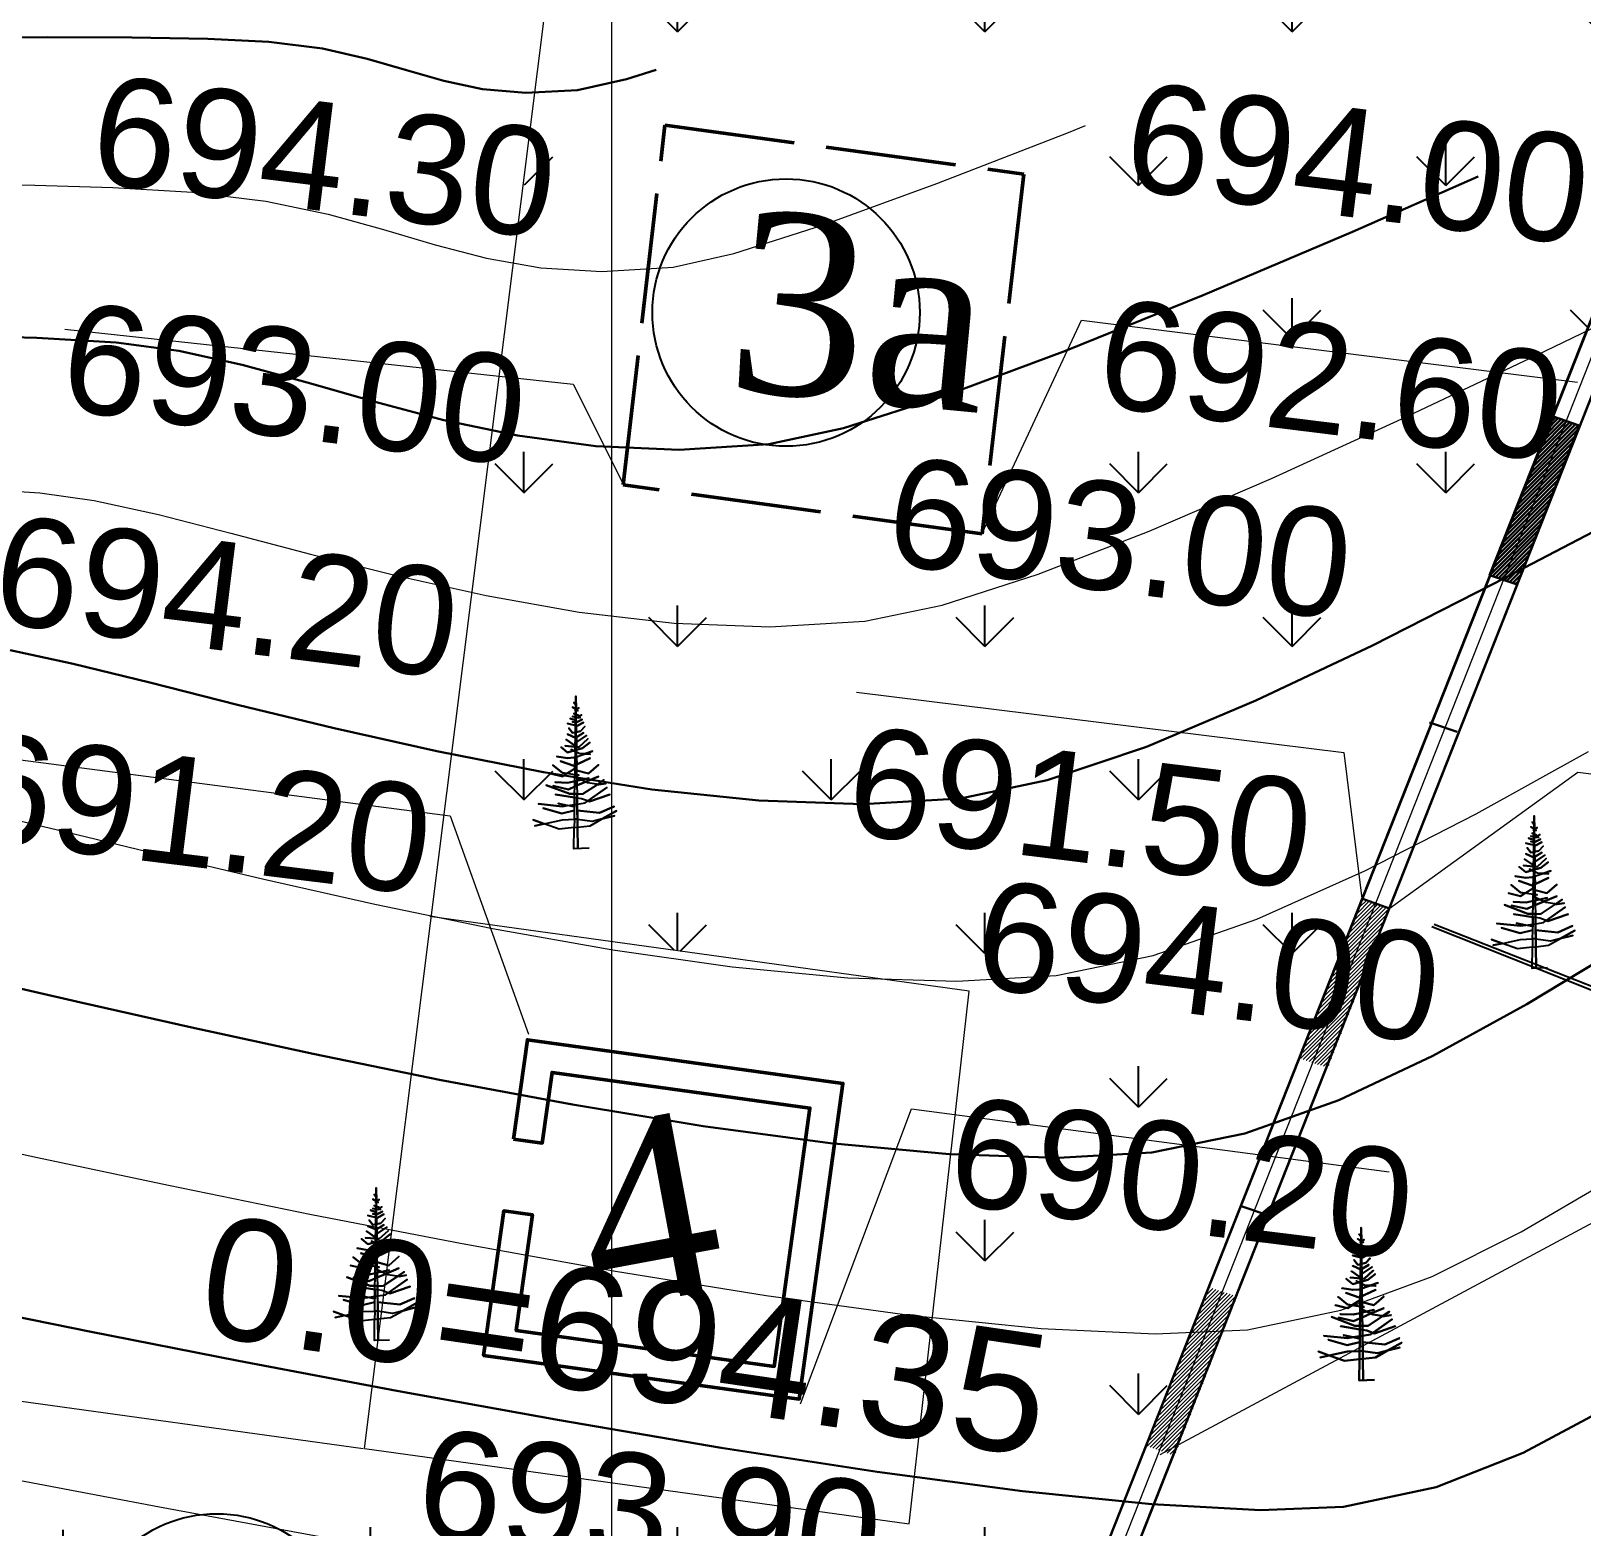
# Model space of a CAD drawing. Header units: feet. Extents: x 3381 to 1374491, y 675186 to 8751562.
# Drawn here: x 686573.64 to 686595.06, y 4375670.51 to 4375691.16 of the extents above; entities that cross this region are included whole.
import ezdxf

# ---------------------------------------------------------------- set-up
doc = ezdxf.new("R2010")
doc.units = ezdxf.units.FT
doc.header["$MEASUREMENT"] = 0
doc.header["$PDMODE"] = 34
doc.header["$PDSIZE"] = 0.01
doc.linetypes.add('ACAD_ISO02W100', pattern=[15, 12, -3])
doc.linetypes.add('DUZ', pattern=[0])
doc.layers.get('0').update_dxf_attribs({"linetype": 'CONTINUOUS'})
doc.layers.get('Defpoints').update_dxf_attribs({"linetype": 'CONTINUOUS'})
for name, color, linetype, lineweight in [('ANA HORIZONTAL', 24, 'CONTINUOUS', 30), ('HORIZANTAL', 24, 'CONTINUOUS', 13), ('km setka', 170, 'CONTINUOUS', 15)]:
    doc.layers.add(name, color=color, linetype=linetype, lineweight=lineweight)
doc.layers.add('Aqaclar', color=3, linetype='CONTINUOUS')
doc.layers.add('Layer8', color=7, linetype='CONTINUOUS')
doc.styles.get("Standard").update_dxf_attribs({"font": 'arial.ttf', "height": 2.5})
doc.styles.add('style5', font='ariall.ttf', dxfattribs={"height": 400})
doc.dimstyles.new('ISO-25', dxfattribs={"dimtxt": 2.5, "dimasz": 2.5, "dimexe": 1.25, "dimexo": 0.625, "dimtad": 1, "dimtxsty": 'Standard', "dimblk": 'OBLIQUE', "dimcen": 2.5, "dimadec": 0, "dimazin": 0, "dimtfac": 1, "dimtmove": 0, "dimatfit": 3, "dimldrblk": 'OBLIQUE', "dimfxl": 1, "dimarcsym": 0})

# ---------------------------------------------------------------- blocks, each defined once
blk = doc.blocks.new('_Oblique')
at = {"color": 0, "linetype": 'ByBlock', "lineweight": -2}
blk.add_line((-0.5, -0.5), (0.5, 0.5), dxfattribs=at)
blk = doc.blocks.new('*D94')
at = {"color": 0, "lineweight": -2, "transparency": 16777216}
for p, q in [((686605.029, 4375709.428), (686616.985, 4375704.712)), ((686615.822, 4375705.171), (686592.684, 4375646.508)), ((686581.891, 4375650.765), (686593.847, 4375646.049))]:
    blk.add_line(p, q, dxfattribs=at)
at = {"layer": 'Defpoints', "color": 0, "lineweight": 18, "transparency": 16777216}
for p in [(686604.447, 4375709.658), (686581.309, 4375650.994), (686592.684, 4375646.508)]:
    blk.add_point(p, dxfattribs=at)
at = {"color": 0, "lineweight": -2, "transparency": 16777216, "xscale": 2.5, "yscale": 2.5, "zscale": 2.5}
for p, rotation in [((686615.822, 4375705.171), 68.47466088882773), ((686592.684, 4375646.508), 248.4746608888277)]:
    blk.add_blockref('_Oblique', p, dxfattribs=dict(at, rotation=rotation))
at = {"color": 0, "lineweight": 18, "transparency": 16777216, "insert": (686602.483, 4375676.537), "char_height": 2.5, "width": 9.62577, "attachment_point": 5, "rotation": 68.4747}
blk.add_mtext('{\\fArial|b0|i0|c238|p34;63.0}', dxfattribs=at)
blk = doc.blocks.new('*D109')
at = {"color": 0, "lineweight": -2, "transparency": 16777216}
for p, q in [((686593.021, 4375678.831), (686611.404, 4375671.597)), ((686610.24, 4375672.055), (686604.637, 4375657.817)), ((686587.418, 4375664.593), (686605.8, 4375657.359))]:
    blk.add_line(p, q, dxfattribs=at)
at = {"layer": 'Defpoints', "color": 0, "lineweight": 13, "transparency": 16777216}
for p in [(686592.44, 4375679.06), (686586.836, 4375664.822), (686604.637, 4375657.817)]:
    blk.add_point(p, dxfattribs=at)
at = {"color": 0, "lineweight": -2, "transparency": 16777216, "xscale": 2.5, "yscale": 2.5, "zscale": 2.5}
for p, rotation in [((686610.24, 4375672.055), 68.51816272199878), ((686604.637, 4375657.817), 248.5181627219987)]:
    blk.add_blockref('_Oblique', p, dxfattribs=dict(at, rotation=rotation))
at = {"color": 0, "lineweight": 13, "transparency": 16777216, "insert": (686605.669, 4375665.632), "char_height": 2.5, "attachment_point": 5, "rotation": 68.5182}
blk.add_mtext('{\\fArial|b0|i0|c238|p34;15.0}', dxfattribs=at)
blk = doc.blocks.new('*D110')
at = {"color": 0, "lineweight": -2, "transparency": 16777216}
for p, q in [((686597.694, 4375690.662), (686616.057, 4375683.375)), ((686610.187, 4375671.972), (686614.895, 4375683.836)), ((686592.986, 4375678.797), (686611.349, 4375671.511))]:
    blk.add_line(p, q, dxfattribs=at)
at = {"layer": 'Defpoints', "color": 0, "lineweight": 13, "transparency": 16777216}
for p in [(686597.113, 4375690.892), (686614.895, 4375683.836), (686592.405, 4375679.028)]:
    blk.add_point(p, dxfattribs=at)
at = {"color": 0, "lineweight": -2, "transparency": 16777216, "xscale": 2.5, "yscale": 2.5, "zscale": 2.5}
for p, rotation in [((686614.895, 4375683.836), 68.35683997486306), ((686610.187, 4375671.972), 248.3568399748631)]:
    blk.add_blockref('_Oblique', p, dxfattribs=dict(at, rotation=rotation))
at = {"color": 0, "lineweight": 13, "transparency": 16777216, "insert": (686610.773, 4375678.606), "char_height": 2.5, "width": 11.27116, "attachment_point": 5, "rotation": 68.3568}
blk.add_mtext('{\\fArial|b0|i0|c238|p34;13.0}', dxfattribs=at)

msp = doc.modelspace()

# ---------------------------------------------------------------- hatches: boundary and pattern name
at = {"lineweight": 25}
h = msp.add_hatch(dxfattribs=at)
h.set_pattern_fill('GRASS', color=3, scale=3)
h.set_pattern_definition([(90, (1404.5853, -372.1015), (-2.121320343, 2.121320343), [0.5625, -3.680140689]), (45, (1404.5853, -372.1015), (-2.1213203436, 2.1213203436), [0.5625, -2.4375]), (135, (1404.5853, -372.1015), (-2.1213203436, -2.1213203436), [0.5625, -2.4375])])
edge = h.paths.add_edge_path()
edge.add_line((686518.245, 4375729.835), (686514.499, 4375702.72))
edge.add_line((686514.499, 4375702.72), (686506.378, 4375703.873))
edge.add_line((686506.378, 4375703.873), (686505.563, 4375698.232))
edge.add_line((686505.563, 4375698.232), (686510.215, 4375697.56))
edge.add_line((686510.215, 4375697.56), (686509.488, 4375692.177))
edge.add_line((686509.488, 4375692.177), (686501.116, 4375693.308))
edge.add_line((686501.116, 4375693.308), (686498.975, 4375677.452))
edge.add_line((686498.975, 4375677.452), (686506.301, 4375676.462))
edge.add_line((686506.301, 4375676.462), (686506.079, 4375674.808))
edge.add_line((686506.079, 4375674.808), (686505.914, 4375673.573))
edge.add_line((686505.914, 4375673.573), (686504.666, 4375664.257))
edge.add_line((686504.666, 4375664.257), (686515.386, 4375662.713))
edge.add_line((686515.386, 4375662.713), (686542.016, 4375659.12))
edge.add_line((686542.016, 4375659.12), (686542.429, 4375662.23))
edge.add_line((686542.429, 4375662.23), (686556.28, 4375660.392))
edge.add_line((686556.28, 4375660.392), (686556, 4375658.284))
edge.add_line((686556, 4375658.284), (686561.356, 4375657.574))
edge.add_line((686561.356, 4375657.574), (686561.65, 4375659.75))
edge.add_line((686561.65, 4375659.75), (686561.244, 4375659.733))
edge.add_line((686561.244, 4375659.733), (686561.593, 4375662.369))
edge.add_arc((686571.855, 4375662.191), 10.263, 114.2395, 179.0096, ccw=False)
edge.add_line((686567.641, 4375671.55), (686568.436, 4375671.243))
edge.add_line((686568.436, 4375671.243), (686568.083, 4375668.146))
edge.add_line((686568.083, 4375668.146), (686571.407, 4375667.706))
edge.add_line((686571.407, 4375667.706), (686571.812, 4375670.768))
edge.add_line((686571.812, 4375670.768), (686574.343, 4375670.433))
edge.add_line((686574.343, 4375670.433), (686573.95, 4375667.359))
edge.add_line((686573.95, 4375667.359), (686577.261, 4375666.833))
edge.add_line((686577.261, 4375666.833), (686577.887, 4375670.327))
edge.add_line((686577.887, 4375670.327), (686568.138, 4375671.754))
edge.add_arc((686571.686, 4375662.404), 10, 87.4993, 110.7786, ccw=False)
edge.add_line((686572.122, 4375672.395), (686585.768, 4375670.551))
edge.add_line((686585.768, 4375670.551), (686586.42, 4375677.931))
edge.add_line((686586.42, 4375677.931), (686579.15, 4375678.937))
edge.add_line((686579.15, 4375678.937), (686581.562, 4375697.557))
edge.add_line((686581.562, 4375697.557), (686583.143, 4375697.766))
edge.add_line((686583.143, 4375697.766), (686582.548, 4375692.678))
edge.add_line((686582.548, 4375692.678), (686587.727, 4375691.968))
edge.add_line((686587.727, 4375691.968), (686587.376, 4375689.406))
edge.add_line((686587.376, 4375689.406), (686582.274, 4375690.105))
edge.add_line((686582.274, 4375690.105), (686581.662, 4375684.737))
edge.add_line((686581.662, 4375684.737), (686586.751, 4375684.02))
edge.add_line((686586.751, 4375684.02), (686586.971, 4375684.02))
edge.add_line((686586.971, 4375684.02), (686588.22, 4375692.464))
edge.add_line((686588.22, 4375692.464), (686588.921, 4375697.203))
edge.add_line((686588.921, 4375697.203), (686583.329, 4375698.182))
edge.add_line((686583.329, 4375698.182), (686581.662, 4375697.789))
edge.add_line((686581.662, 4375697.789), (686581.662, 4375698.744))
edge.add_arc((686584.744, 4375698.066), 3.155, 95.4615, 167.5925, ccw=False)
edge.add_line((686584.443, 4375701.207), (686597.772, 4375699.4))
edge.add_line((686597.772, 4375699.4), (686598.514, 4375704.648))
edge.add_line((686598.514, 4375704.648), (686585.15, 4375706.444))
edge.add_arc((686592.824, 4375704.765), 7.856, 132.7188, 167.6546, ccw=False)
edge.add_line((686587.494, 4375710.537), (686595.119, 4375707.603))
edge.add_line((686595.119, 4375707.603), (686596.873, 4375712.187))
edge.add_line((686596.873, 4375712.187), (686603.983, 4375709.466))
edge.add_line((686603.983, 4375709.466), (686581.055, 4375651.428))
edge.add_line((686581.055, 4375651.428), (686572.125, 4375628.825))
edge.add_line((686572.125, 4375628.825), (686480.53, 4375656.702))
edge.add_line((686480.53, 4375656.702), (686505.765, 4375705.997))
edge.add_line((686505.765, 4375705.997), (686518.068, 4375730.031))
edge.add_line((686518.068, 4375730.031), (686518.338, 4375730.524))
edge.add_line((686518.338, 4375730.524), (686518.245, 4375729.835))
at = {"lineweight": 30}
h = msp.add_hatch(dxfattribs=at)
h.set_pattern_fill('ANSI31', color=256, scale=0.3)
h.set_pattern_definition([(45, (1414.5967, -346.759792), (-0.0265165042945, 0.0265165042945), [])])
h.paths.add_polyline_path([(686593.786, 4375683.65), (686594.165, 4375683.522), (686595.023, 4375685.717), (686594.652, 4375685.843)])
at = {"lineweight": 18}
h = msp.add_hatch(dxfattribs=at)
h.set_pattern_fill('ANSI31', color=256, scale=0.3)
h.set_pattern_definition([(45, (1411.98173, -353.43426), (-0.0265165042945, 0.0265165042945), [])])
h.paths.add_polyline_path([(686591.171, 4375676.976), (686591.55, 4375676.847), (686592.408, 4375679.043), (686592.037, 4375679.169)])
h = msp.add_hatch(dxfattribs=at)
h.set_pattern_fill('ANSI31', color=256, scale=0.3)
h.set_pattern_definition([(45, (1409.86641, -358.78866), (-0.0265165042945, 0.0265165042945), [])])
h.paths.add_polyline_path([(686589.055, 4375671.621), (686589.435, 4375671.493), (686590.293, 4375673.688), (686589.922, 4375673.814)])

# ---------------------------------------------------------------- linework, layer by layer
at = {"color": 7, "lineweight": 25}
for points in [[(686592.129, 4375714.427), (686604.503, 4375709.691), (686572.361, 4375628.331), (686479.956, 4375656.455), (686523.147, 4375740.827), (686582.987, 4375717.928)], [(686591.986, 4375714.053), (686603.983, 4375709.462), (686581.059, 4375651.435)]]:
    msp.add_lwpolyline(points, dxfattribs=at)
at = {"color": 1, "lineweight": 0}
msp.add_lwpolyline([(686480.243, 4375656.58), (686523.243, 4375740.58), (686604.243, 4375709.58), (686572.243, 4375628.58)], close=True, dxfattribs=at)
at = {"color": 7, "lineweight": 18}
for points in [[(686578.25, 4375671.591), (686581.662, 4375698.744, -0.312203), (686584.213, 4375701.152), (686584.443, 4375701.207)], [(686542.409, 4375662.23), (686561.224, 4375659.733), (686561.753, 4375663.72, -0.415845), (686573.037, 4375672.31), (686578.23, 4375671.591)]]:
    msp.add_lwpolyline(points, format="xyb", dxfattribs=at)
at = {"color": 7, "lineweight": 30}
for points in [[(686581.059, 4375651.435), (686596.722, 4375691.046)], [(686597.068, 4375690.871), (686581.31, 4375650.983)], [(686593.786, 4375683.65), (686594.165, 4375683.522), (686595.023, 4375685.717), (686594.652, 4375685.843), (686593.786, 4375683.65)], [(686592.957, 4375681.614), (686593.338, 4375681.484)], [(686592.021, 4375679.184), (686592.402, 4375679.045)], [(686590.342, 4375674.939), (686590.723, 4375674.81)]]:
    msp.add_lwpolyline(points, dxfattribs=at)
at = {"color": 7, "linetype": 'ACAD_ISO02W100', "lineweight": 50, "ltscale": 0.15, "elevation": 243.171}
msp.add_lwpolyline([(686581.821, 4375684.896), (686582.397, 4375689.864), (686587.352, 4375689.187), (686586.776, 4375684.219), (686581.821, 4375684.896)], dxfattribs=at)
at = {"color": 7, "lineweight": 18}
for points in [[(686586.777, 4375684.231), (686588.15, 4375687.173), (686595, 4375686.314)], [(686574.11, 4375687.046), (686581.131, 4375686.287), (686581.82, 4375684.909)], [(686589.238, 4375671.505), (686615.222, 4375685.438), (686636.255, 4375683.939)], [(686585.045, 4375682.033), (686591.771, 4375681.202), (686592.021, 4375679.184)], [(686572.397, 4375681.241), (686579.43, 4375680.324), (686580.513, 4375677.312)], [(686592.394, 4375679.041), (686595.003, 4375680.929), (686601.582, 4375680.095)], [(686584.271, 4375672.206), (686585.804, 4375676.278), (686592.397, 4375675.409)]]:
    msp.add_lwpolyline(points, dxfattribs=at)
at = {"color": 7, "lineweight": 18, "elevation": 243.171}
msp.add_lwpolyline([(686578.25, 4375671.591), (686585.768, 4375670.551), (686586.598, 4375677.906), (686579.15, 4375678.937)], dxfattribs=at)
at = {"color": 7, "lineweight": 50, "elevation": 243.171, "flags": 128}
msp.add_lwpolyline([(686580.308, 4375675.862), (686580.704, 4375675.807), (686580.839, 4375676.783), (686584.4, 4375676.29), (686583.907, 4375672.724), (686580.345, 4375673.217), (686580.568, 4375674.817), (686580.171, 4375674.871), (686579.894, 4375672.876), (686584.253, 4375672.273), (686584.856, 4375676.631), (686580.498, 4375677.234), (686580.308, 4375675.862)], dxfattribs=at)
at = {"color": 7, "linetype": 'DUZ', "lineweight": 25}
for centre in [(686584.07, 4375687.276, -1131.832), (686576.208, 4375668.843, 1662.3)]:
    msp.add_circle(centre, 1.846, dxfattribs=at)
at = {"linetype": 'Continuous'}
msp.add_open_spline([(686532.216, 4375862.55), (686534.037, 4375859.08), (686540.343, 4375847.062), (686550.24, 4375829.08), (686564.234, 4375809.816), (686575.006, 4375789.618), (686585.969, 4375771.733), (686595.096, 4375754.329), (686608.511, 4375735.808), (686625.111, 4375721.519), (686636.646, 4375706.682), (686644.576, 4375696.2), (686655.894, 4375684.281), (686664.143, 4375673.589), (686668.587, 4375667.829)], degree=3, knots=[0, 0, 0, 0, 11.75951, 40.72321, 61.46233, 83.054979, 109.290717, 124.392744, 141.962718, 177.533008, 189.558821, 198.276488, 216.955448, 238.768866, 238.768866, 238.768866, 238.768866], dxfattribs=at)
at = {"layer": 'ANA HORIZONTAL', "color": 32, "lineweight": 30}
for points, elevation in [([(686572.686, 4375691.067), (686573.872, 4375691.077), (686575.035, 4375691.075), (686576.085, 4375691.055), (686576.93, 4375691.013), (686577.669, 4375690.92), (686578.287, 4375690.781), (686578.829, 4375690.623), (686579.344, 4375690.475), (686579.878, 4375690.362), (686580.478, 4375690.311), (686581.19, 4375690.349), (686581.865, 4375690.499), (686582.275, 4375690.629)], 694), ([(686572.684, 4375686.956), (686573.726, 4375686.926), (686574.82, 4375686.862), (686575.687, 4375686.747), (686576.562, 4375686.553), (686577.456, 4375686.31), (686578.38, 4375686.046), (686579.345, 4375685.792), (686580.362, 4375685.577), (686581.442, 4375685.43), (686582.596, 4375685.38), (686583.834, 4375685.458), (686584.862, 4375685.679), (686586.249, 4375686.121), (686587.928, 4375686.746), (686589.831, 4375687.516), (686591.89, 4375688.391), (686593.626, 4375689.153)], 693), ([(686573.357, 4375682.616), (686574.227, 4375682.426), (686575.285, 4375682.166), (686576.497, 4375681.861), (686577.83, 4375681.536), (686579.25, 4375681.217), (686580.723, 4375680.927), (686582.217, 4375680.692), (686583.696, 4375680.537), (686585.128, 4375680.487), (686586.478, 4375680.566), (686587.676, 4375680.817), (686589.048, 4375681.281), (686590.557, 4375681.917), (686592.167, 4375682.68), (686593.841, 4375683.528), (686595.543, 4375684.419)], 692), ([(686572.99, 4375678.057), (686574.332, 4375677.749), (686575.865, 4375677.402), (686577.54, 4375677.039), (686579.308, 4375676.678), (686581.12, 4375676.339), (686582.926, 4375676.042), (686584.679, 4375675.807), (686586.328, 4375675.655), (686587.826, 4375675.604), (686589.122, 4375675.675), (686590.407, 4375675.939), (686591.702, 4375676.399), (686593.001, 4375677.01), (686594.299, 4375677.726), (686595.59, 4375678.502)], 691), ([(686572.59, 4375673.581), (686574.452, 4375673.205), (686576.51, 4375672.801), (686578.696, 4375672.386), (686580.94, 4375671.979), (686583.174, 4375671.6), (686585.328, 4375671.268), (686587.333, 4375671.001), (686589.121, 4375670.819), (686590.621, 4375670.74), (686591.766, 4375670.783), (686593.046, 4375671.057), (686594.25, 4375671.53), (686595.393, 4375672.14)], 690)]:
    msp.add_lwpolyline(points, dxfattribs=dict(at, elevation=elevation))
at = {"layer": 'Aqaclar', "color": 3}
for points in [[(686581.353, 4375679.878), (686581.141, 4375679.871), (686581.145, 4375680.165), (686580.937, 4375680.142), (686580.728, 4375680.217), (686580.577, 4375680.271), (686580.728, 4375680.217), (686580.602, 4375680.19), (686580.728, 4375680.217), (686580.981, 4375680.271), (686581.147, 4375680.278), (686581.145, 4375680.165), (686581.19, 4375680.17), (686581.194, 4375679.873), (686581.19, 4375680.17), (686581.367, 4375680.19), (686581.533, 4375680.284), (686581.702, 4375680.328), (686581.533, 4375680.284), (686581.727, 4375680.393), (686581.533, 4375680.284), (686581.392, 4375680.247), (686581.189, 4375680.277), (686581.19, 4375680.17), (686581.189, 4375680.277), (686581.171, 4375680.279), (686581.147, 4375680.278), (686581.148, 4375680.401), (686581.146, 4375680.401), (686580.975, 4375680.36), (686580.716, 4375680.433), (686580.975, 4375680.36), (686581.146, 4375680.401), (686581.148, 4375680.401), (686581.149, 4375680.447), (686581.139, 4375680.449), (686580.925, 4375680.498), (686581.054, 4375680.469), (686580.981, 4375680.457), (686580.653, 4375680.49), (686580.981, 4375680.457), (686581.054, 4375680.469), (686581.149, 4375680.483), (686581.149, 4375680.447), (686581.149, 4375680.483), (686581.186, 4375680.489), (686581.189, 4375680.277), (686581.188, 4375680.401), (686581.19, 4375680.401), (686581.493, 4375680.368), (686581.695, 4375680.457), (686581.493, 4375680.368), (686581.188, 4375680.401), (686581.186, 4375680.489), (686581.297, 4375680.506), (686581.594, 4375680.717), (686581.332, 4375680.531), (686581.354, 4375680.522), (686581.638, 4375680.619), (686581.354, 4375680.522), (686581.247, 4375680.563), (686581.185, 4375680.572), (686581.186, 4375680.489), (686581.185, 4375680.572), (686581.15, 4375680.578), (686581.149, 4375680.483), (686581.15, 4375680.578), (686580.887, 4375680.619), (686581.15, 4375680.578), (686581.151, 4375680.628), (686581.083, 4375680.628), (686580.76, 4375680.749), (686581.083, 4375680.628), (686581.151, 4375680.628), (686581.152, 4375680.73), (686581.064, 4375680.692), (686580.855, 4375680.741), (686581.064, 4375680.692), (686581.183, 4375680.743), (686581.185, 4375680.628), (686581.151, 4375680.628), (686581.185, 4375680.628), (686581.185, 4375680.572), (686581.185, 4375680.628), (686581.266, 4375680.628), (686581.465, 4375680.761), (686581.556, 4375680.822), (686581.465, 4375680.761), (686581.487, 4375680.757), (686581.582, 4375680.773), (686581.487, 4375680.757), (686581.329, 4375680.781), (686581.302, 4375680.794), (686581.183, 4375680.743), (686581.302, 4375680.794), (686581.48, 4375680.87), (686581.302, 4375680.794), (686581.24, 4375680.822), (686581.348, 4375680.846), (686581.24, 4375680.822), (686581.171, 4375680.854), (686581.182, 4375680.849), (686581.182, 4375680.809), (686581.24, 4375680.822), (686581.182, 4375680.809), (686581.183, 4375680.743), (686581.182, 4375680.809), (686581.153, 4375680.803), (686581.152, 4375680.73), (686581.153, 4375680.803), (686581.057, 4375680.781), (686580.88, 4375680.79), (686581.057, 4375680.781), (686581.153, 4375680.803), (686581.154, 4375680.894), (686581.209, 4375680.887), (686581.182, 4375680.891), (686581.182, 4375680.849), (686581.182, 4375680.891), (686581.154, 4375680.894), (686580.981, 4375680.919), (686580.849, 4375681.024), (686580.981, 4375680.919), (686581.045, 4375680.91), (686580.981, 4375680.87), (686580.811, 4375680.911), (686580.981, 4375680.87), (686581.045, 4375680.91), (686581.155, 4375680.978), (686581.154, 4375680.894), (686581.181, 4375680.891), (686581.181, 4375680.954), (686581.342, 4375680.911), (686581.48, 4375681.032), (686581.342, 4375680.911), (686581.181, 4375680.954), (686581.18, 4375681.035), (686581.367, 4375681.122), (686581.139, 4375681.016), (686580.956, 4375681.081), (686581.139, 4375681.016), (686581.156, 4375681.024), (686581.155, 4375680.978), (686581.157, 4375681.136), (686581.139, 4375681.13), (686581.051, 4375681.122), (686580.906, 4375681.146), (686581.051, 4375681.122), (686581.139, 4375681.13), (686581.157, 4375681.136), (686581.178, 4375681.143), (686581.18, 4375681.035), (686581.178, 4375681.143), (686581.398, 4375681.219), (686581.292, 4375681.182), (686581.367, 4375681.178), (686581.215, 4375681.186), (686581.101, 4375681.243), (686581.158, 4375681.215), (686581.157, 4375681.136), (686581.178, 4375681.143), (686581.177, 4375681.237), (686581.051, 4375681.203), (686580.963, 4375681.275), (686581.051, 4375681.203), (686581.158, 4375681.232), (686581.158, 4375681.215), (686581.158, 4375681.232), (686581.259, 4375681.259), (686581.36, 4375681.34), (686581.259, 4375681.259), (686581.177, 4375681.237), (686581.177, 4375681.278), (686581.209, 4375681.275), (686581.335, 4375681.389), (686581.209, 4375681.275), (686581.177, 4375681.278), (686581.159, 4375681.28), (686581.158, 4375681.232), (686581.159, 4375681.28), (686581.019, 4375681.292), (686581.159, 4375681.28), (686581.159, 4375681.295), (686581.032, 4375681.381), (686581.159, 4375681.295), (686581.161, 4375681.407), (686581.165, 4375681.405), (686581.051, 4375681.454), (686581.165, 4375681.405), (686581.272, 4375681.47), (686581.175, 4375681.411), (686581.177, 4375681.278), (686581.176, 4375681.345), (686581.316, 4375681.437), (686581.176, 4375681.345), (686581.174, 4375681.481), (686581.234, 4375681.494), (686581.291, 4375681.559), (686581.234, 4375681.494), (686581.174, 4375681.481), (686581.162, 4375681.479), (686581.161, 4375681.407), (686581.162, 4375681.479), (686581.12, 4375681.47), (686581.07, 4375681.535), (686581.12, 4375681.47), (686581.162, 4375681.479), (686581.163, 4375681.572), (686581.051, 4375681.599), (686581.184, 4375681.567), (686581.272, 4375681.616), (686581.184, 4375681.567), (686581.173, 4375681.57), (686581.174, 4375681.481), (686581.173, 4375681.57), (686581.172, 4375681.614), (686581.253, 4375681.656), (686581.172, 4375681.614), (686581.171, 4375681.686), (686581.203, 4375681.68), (686581.171, 4375681.686), (686581.12, 4375681.696), (686581.164, 4375681.688), (686581.163, 4375681.572), (686581.163, 4375681.616), (686581.12, 4375681.624), (686581.163, 4375681.616), (686581.164, 4375681.646), (686581.089, 4375681.672), (686581.164, 4375681.646), (686581.164, 4375681.688), (686581.165, 4375681.727), (686581.139, 4375681.737), (686581.171, 4375681.725), (686581.203, 4375681.713), (686581.228, 4375681.68), (686581.215, 4375681.697), (686581.247, 4375681.721), (686581.203, 4375681.688), (686581.215, 4375681.697), (686581.203, 4375681.713), (686581.171, 4375681.725), (686581.171, 4375681.686), (686581.171, 4375681.725), (686581.17, 4375681.787), (686581.209, 4375681.818), (686581.175, 4375681.791), (686581.196, 4375681.777), (686581.175, 4375681.791), (686581.166, 4375681.797), (686581.12, 4375681.826), (686581.166, 4375681.797), (686581.166, 4375681.857), (686581.139, 4375681.891), (686581.166, 4375681.857), (686581.168, 4375681.98), (686581.17, 4375681.794), (686581.17, 4375681.787), (686581.17, 4375681.794), (686581.166, 4375681.797), (686581.165, 4375681.783), (686581.17, 4375681.787), (686581.158, 4375681.777), (686581.165, 4375681.783), (686581.165, 4375681.727)], [(686594.586, 4375678.226), (686594.374, 4375678.219), (686594.378, 4375678.513), (686594.17, 4375678.49), (686593.961, 4375678.565), (686593.81, 4375678.619), (686593.961, 4375678.565), (686593.835, 4375678.538), (686593.961, 4375678.565), (686594.214, 4375678.619), (686594.379, 4375678.626), (686594.378, 4375678.513), (686594.423, 4375678.518), (686594.427, 4375678.221), (686594.423, 4375678.518), (686594.6, 4375678.538), (686594.766, 4375678.632), (686594.935, 4375678.676), (686594.766, 4375678.632), (686594.96, 4375678.741), (686594.766, 4375678.632), (686594.625, 4375678.595), (686594.422, 4375678.625), (686594.423, 4375678.518), (686594.422, 4375678.625), (686594.404, 4375678.627), (686594.379, 4375678.626), (686594.381, 4375678.749), (686594.379, 4375678.749), (686594.208, 4375678.708), (686593.949, 4375678.781), (686594.208, 4375678.708), (686594.379, 4375678.749), (686594.381, 4375678.749), (686594.382, 4375678.795), (686594.372, 4375678.797), (686594.158, 4375678.846), (686594.287, 4375678.817), (686594.214, 4375678.805), (686593.886, 4375678.838), (686594.214, 4375678.805), (686594.287, 4375678.817), (686594.382, 4375678.831), (686594.382, 4375678.795), (686594.382, 4375678.831), (686594.419, 4375678.837), (686594.422, 4375678.625), (686594.42, 4375678.749), (686594.423, 4375678.749), (686594.726, 4375678.716), (686594.928, 4375678.805), (686594.726, 4375678.716), (686594.42, 4375678.749), (686594.419, 4375678.837), (686594.53, 4375678.854), (686594.827, 4375679.065), (686594.565, 4375678.879), (686594.587, 4375678.87), (686594.871, 4375678.967), (686594.587, 4375678.87), (686594.48, 4375678.911), (686594.418, 4375678.92), (686594.419, 4375678.837), (686594.418, 4375678.92), (686594.383, 4375678.926), (686594.382, 4375678.831), (686594.383, 4375678.926), (686594.12, 4375678.967), (686594.383, 4375678.926), (686594.384, 4375678.975), (686594.315, 4375678.975), (686593.993, 4375679.097), (686594.315, 4375678.975), (686594.384, 4375678.975), (686594.385, 4375679.078), (686594.297, 4375679.04), (686594.088, 4375679.089), (686594.297, 4375679.04), (686594.416, 4375679.091), (686594.418, 4375678.975), (686594.384, 4375678.975), (686594.418, 4375678.975), (686594.418, 4375678.92), (686594.418, 4375678.975), (686594.499, 4375678.975), (686594.697, 4375679.108), (686594.789, 4375679.17), (686594.697, 4375679.108), (686594.72, 4375679.105), (686594.814, 4375679.121), (686594.72, 4375679.105), (686594.562, 4375679.129), (686594.534, 4375679.142), (686594.416, 4375679.091), (686594.534, 4375679.142), (686594.713, 4375679.218), (686594.534, 4375679.142), (686594.473, 4375679.17), (686594.581, 4375679.194), (686594.473, 4375679.17), (686594.404, 4375679.202), (686594.415, 4375679.197), (686594.415, 4375679.157), (686594.473, 4375679.17), (686594.415, 4375679.157), (686594.416, 4375679.091), (686594.415, 4375679.157), (686594.386, 4375679.151), (686594.385, 4375679.078), (686594.386, 4375679.151), (686594.29, 4375679.129), (686594.113, 4375679.137), (686594.29, 4375679.129), (686594.386, 4375679.151), (686594.387, 4375679.242), (686594.442, 4375679.235), (686594.415, 4375679.238), (686594.415, 4375679.197), (686594.415, 4375679.238), (686594.387, 4375679.242), (686594.214, 4375679.267), (686594.082, 4375679.372), (686594.214, 4375679.267), (686594.278, 4375679.258), (686594.214, 4375679.218), (686594.044, 4375679.259), (686594.214, 4375679.218), (686594.278, 4375679.258), (686594.388, 4375679.326), (686594.387, 4375679.242), (686594.414, 4375679.239), (686594.414, 4375679.302), (686594.574, 4375679.259), (686594.713, 4375679.38), (686594.574, 4375679.259), (686594.414, 4375679.302), (686594.413, 4375679.383), (686594.6, 4375679.469), (686594.372, 4375679.364), (686594.189, 4375679.429), (686594.372, 4375679.364), (686594.389, 4375679.372), (686594.388, 4375679.326), (686594.39, 4375679.484), (686594.372, 4375679.478), (686594.284, 4375679.469), (686594.139, 4375679.494), (686594.284, 4375679.469), (686594.372, 4375679.478), (686594.39, 4375679.484), (686594.411, 4375679.491), (686594.413, 4375679.383), (686594.411, 4375679.491), (686594.631, 4375679.567), (686594.525, 4375679.53), (686594.6, 4375679.526), (686594.448, 4375679.534), (686594.334, 4375679.591), (686594.391, 4375679.563), (686594.39, 4375679.484), (686594.411, 4375679.491), (686594.41, 4375679.585), (686594.284, 4375679.55), (686594.195, 4375679.623), (686594.284, 4375679.55), (686594.391, 4375679.58), (686594.391, 4375679.563), (686594.391, 4375679.58), (686594.492, 4375679.607), (686594.593, 4375679.688), (686594.492, 4375679.607), (686594.41, 4375679.585), (686594.41, 4375679.626), (686594.442, 4375679.623), (686594.568, 4375679.737), (686594.442, 4375679.623), (686594.41, 4375679.626), (686594.392, 4375679.628), (686594.391, 4375679.58), (686594.392, 4375679.628), (686594.252, 4375679.64), (686594.392, 4375679.628), (686594.392, 4375679.643), (686594.265, 4375679.729), (686594.392, 4375679.643), (686594.394, 4375679.755), (686594.398, 4375679.753), (686594.284, 4375679.801), (686594.398, 4375679.753), (686594.505, 4375679.818), (686594.408, 4375679.759), (686594.41, 4375679.626), (686594.409, 4375679.693), (686594.549, 4375679.785), (686594.409, 4375679.693), (686594.407, 4375679.829), (686594.467, 4375679.842), (686594.524, 4375679.907), (686594.467, 4375679.842), (686594.407, 4375679.829), (686594.394, 4375679.826), (686594.394, 4375679.755), (686594.394, 4375679.826), (686594.353, 4375679.818), (686594.303, 4375679.882), (686594.353, 4375679.818), (686594.394, 4375679.826), (686594.396, 4375679.92), (686594.284, 4375679.947), (686594.417, 4375679.915), (686594.505, 4375679.963), (686594.417, 4375679.915), (686594.406, 4375679.917), (686594.407, 4375679.829), (686594.406, 4375679.917), (686594.405, 4375679.962), (686594.486, 4375680.004), (686594.405, 4375679.962), (686594.404, 4375680.034), (686594.435, 4375680.028), (686594.404, 4375680.034), (686594.353, 4375680.044), (686594.397, 4375680.036), (686594.396, 4375679.92), (686594.396, 4375679.964), (686594.353, 4375679.972), (686594.396, 4375679.964), (686594.397, 4375679.994), (686594.322, 4375680.02), (686594.397, 4375679.994), (686594.397, 4375680.036), (686594.398, 4375680.075), (686594.372, 4375680.085), (686594.404, 4375680.073), (686594.435, 4375680.061), (686594.461, 4375680.028), (686594.448, 4375680.045), (686594.48, 4375680.069), (686594.435, 4375680.036), (686594.448, 4375680.045), (686594.435, 4375680.061), (686594.404, 4375680.073), (686594.404, 4375680.034), (686594.404, 4375680.073), (686594.403, 4375680.135), (686594.442, 4375680.166), (686594.408, 4375680.139), (686594.429, 4375680.125), (686594.408, 4375680.139), (686594.398, 4375680.145), (686594.353, 4375680.174), (686594.398, 4375680.145), (686594.399, 4375680.205), (686594.372, 4375680.239), (686594.399, 4375680.205), (686594.401, 4375680.327), (686594.403, 4375680.142), (686594.403, 4375680.135), (686594.403, 4375680.142), (686594.398, 4375680.145), (686594.398, 4375680.131), (686594.403, 4375680.135), (686594.391, 4375680.125), (686594.398, 4375680.131), (686594.398, 4375680.075)], [(686578.596, 4375673.087), (686578.385, 4375673.079), (686578.388, 4375673.373), (686578.18, 4375673.35), (686577.971, 4375673.425), (686577.82, 4375673.48), (686577.971, 4375673.425), (686577.846, 4375673.399), (686577.971, 4375673.425), (686578.225, 4375673.48), (686578.39, 4375673.487), (686578.388, 4375673.373), (686578.434, 4375673.379), (686578.437, 4375673.081), (686578.434, 4375673.379), (686578.61, 4375673.399), (686578.777, 4375673.492), (686578.945, 4375673.536), (686578.777, 4375673.492), (686578.97, 4375673.601), (686578.777, 4375673.492), (686578.635, 4375673.455), (686578.432, 4375673.485), (686578.434, 4375673.379), (686578.432, 4375673.485), (686578.414, 4375673.488), (686578.39, 4375673.487), (686578.391, 4375673.609), (686578.389, 4375673.609), (686578.218, 4375673.569), (686577.959, 4375673.641), (686578.218, 4375673.569), (686578.389, 4375673.609), (686578.391, 4375673.609), (686578.392, 4375673.655), (686578.383, 4375673.658), (686578.168, 4375673.706), (686578.297, 4375673.677), (686578.225, 4375673.666), (686577.896, 4375673.698), (686578.225, 4375673.666), (686578.297, 4375673.677), (686578.392, 4375673.692), (686578.392, 4375673.655), (686578.392, 4375673.692), (686578.43, 4375673.697), (686578.432, 4375673.485), (686578.431, 4375673.61), (686578.433, 4375673.609), (686578.736, 4375673.577), (686578.938, 4375673.666), (686578.736, 4375673.577), (686578.431, 4375673.61), (686578.43, 4375673.697), (686578.541, 4375673.714), (686578.837, 4375673.925), (686578.575, 4375673.739), (686578.597, 4375673.731), (686578.882, 4375673.828), (686578.597, 4375673.731), (686578.49, 4375673.771), (686578.429, 4375673.781), (686578.43, 4375673.697), (686578.429, 4375673.781), (686578.393, 4375673.786), (686578.392, 4375673.692), (686578.393, 4375673.786), (686578.13, 4375673.828), (686578.393, 4375673.786), (686578.394, 4375673.836), (686578.326, 4375673.836), (686578.004, 4375673.957), (686578.326, 4375673.836), (686578.394, 4375673.836), (686578.395, 4375673.938), (686578.307, 4375673.901), (686578.098, 4375673.949), (686578.307, 4375673.901), (686578.426, 4375673.952), (686578.428, 4375673.836), (686578.394, 4375673.836), (686578.428, 4375673.836), (686578.429, 4375673.781), (686578.428, 4375673.836), (686578.509, 4375673.836), (686578.708, 4375673.969), (686578.799, 4375674.03), (686578.708, 4375673.969), (686578.73, 4375673.965), (686578.825, 4375673.982), (686578.73, 4375673.965), (686578.572, 4375673.99), (686578.545, 4375674.002), (686578.426, 4375673.952), (686578.545, 4375674.002), (686578.724, 4375674.079), (686578.545, 4375674.002), (686578.484, 4375674.031), (686578.591, 4375674.054), (686578.484, 4375674.031), (686578.414, 4375674.063), (686578.425, 4375674.058), (686578.426, 4375674.018), (686578.484, 4375674.031), (686578.426, 4375674.018), (686578.426, 4375673.952), (686578.426, 4375674.018), (686578.396, 4375674.011), (686578.395, 4375673.938), (686578.396, 4375674.011), (686578.3, 4375673.99), (686578.124, 4375673.998), (686578.3, 4375673.99), (686578.396, 4375674.011), (686578.397, 4375674.103), (686578.452, 4375674.095), (686578.425, 4375674.099), (686578.425, 4375674.058), (686578.425, 4375674.099), (686578.397, 4375674.103), (686578.225, 4375674.127), (686578.092, 4375674.233), (686578.225, 4375674.127), (686578.289, 4375674.118), (686578.225, 4375674.079), (686578.054, 4375674.119), (686578.225, 4375674.079), (686578.289, 4375674.118), (686578.398, 4375674.186), (686578.397, 4375674.103), (686578.425, 4375674.099), (686578.424, 4375674.162), (686578.585, 4375674.119), (686578.724, 4375674.241), (686578.585, 4375674.119), (686578.424, 4375674.162), (686578.423, 4375674.243), (686578.61, 4375674.33), (686578.383, 4375674.225), (686578.199, 4375674.289), (686578.383, 4375674.225), (686578.399, 4375674.232), (686578.398, 4375674.186), (686578.4, 4375674.344), (686578.383, 4375674.338), (686578.294, 4375674.33), (686578.149, 4375674.354), (686578.294, 4375674.33), (686578.383, 4375674.338), (686578.4, 4375674.344), (686578.421, 4375674.351), (686578.423, 4375674.243), (686578.421, 4375674.351), (686578.642, 4375674.427), (686578.535, 4375674.39), (686578.61, 4375674.387), (686578.458, 4375674.395), (686578.345, 4375674.451), (686578.402, 4375674.423), (686578.4, 4375674.344), (686578.421, 4375674.351), (686578.42, 4375674.445), (686578.294, 4375674.411), (686578.206, 4375674.484), (686578.294, 4375674.411), (686578.402, 4375674.44), (686578.402, 4375674.423), (686578.402, 4375674.44), (686578.503, 4375674.467), (686578.604, 4375674.548), (686578.503, 4375674.467), (686578.42, 4375674.445), (686578.42, 4375674.486), (686578.452, 4375674.484), (686578.578, 4375674.597), (686578.452, 4375674.484), (686578.42, 4375674.486), (686578.402, 4375674.488), (686578.402, 4375674.44), (686578.402, 4375674.488), (686578.263, 4375674.5), (686578.402, 4375674.488), (686578.402, 4375674.504), (686578.275, 4375674.589), (686578.402, 4375674.504), (686578.404, 4375674.615), (686578.408, 4375674.613), (686578.294, 4375674.662), (686578.408, 4375674.613), (686578.515, 4375674.678), (686578.418, 4375674.619), (686578.42, 4375674.486), (686578.419, 4375674.553), (686578.559, 4375674.646), (686578.419, 4375674.553), (686578.417, 4375674.689), (686578.477, 4375674.702), (686578.534, 4375674.767), (686578.477, 4375674.702), (686578.417, 4375674.689), (686578.405, 4375674.687), (686578.404, 4375674.615), (686578.405, 4375674.687), (686578.364, 4375674.678), (686578.313, 4375674.743), (686578.364, 4375674.678), (686578.405, 4375674.687), (686578.406, 4375674.78), (686578.294, 4375674.808), (686578.427, 4375674.775), (686578.515, 4375674.824), (686578.427, 4375674.775), (686578.416, 4375674.778), (686578.417, 4375674.689), (686578.416, 4375674.778), (686578.416, 4375674.822), (686578.496, 4375674.864), (686578.416, 4375674.822), (686578.415, 4375674.895), (686578.446, 4375674.889), (686578.415, 4375674.895), (686578.364, 4375674.905), (686578.407, 4375674.896), (686578.406, 4375674.78), (686578.406, 4375674.824), (686578.364, 4375674.832), (686578.406, 4375674.824), (686578.407, 4375674.854), (686578.332, 4375674.88), (686578.407, 4375674.854), (686578.407, 4375674.896), (686578.408, 4375674.936), (686578.383, 4375674.945), (686578.414, 4375674.933), (686578.446, 4375674.921), (686578.471, 4375674.889), (686578.458, 4375674.906), (686578.49, 4375674.929), (686578.446, 4375674.897), (686578.458, 4375674.906), (686578.446, 4375674.921), (686578.414, 4375674.933), (686578.415, 4375674.895), (686578.414, 4375674.933), (686578.413, 4375674.995), (686578.452, 4375675.026), (686578.418, 4375674.999), (686578.439, 4375674.986), (686578.418, 4375674.999), (686578.409, 4375675.005), (686578.364, 4375675.034), (686578.409, 4375675.005), (686578.409, 4375675.065), (686578.383, 4375675.099), (686578.409, 4375675.065), (686578.411, 4375675.188), (686578.413, 4375675.003), (686578.413, 4375674.995), (686578.413, 4375675.003), (686578.409, 4375675.005), (686578.409, 4375674.991), (686578.413, 4375674.995), (686578.402, 4375674.986), (686578.409, 4375674.991), (686578.408, 4375674.936)]]:
    msp.add_lwpolyline(points, dxfattribs=at)
at = {"layer": 'Aqaclar', "color": 3, "lineweight": 30}
msp.add_lwpolyline([(686592.197, 4375672.536), (686591.985, 4375672.528), (686591.989, 4375672.823), (686591.781, 4375672.799), (686591.571, 4375672.875), (686591.421, 4375672.929), (686591.571, 4375672.875), (686591.446, 4375672.848), (686591.571, 4375672.875), (686591.825, 4375672.929), (686591.99, 4375672.936), (686591.989, 4375672.823), (686592.034, 4375672.828), (686592.038, 4375672.53), (686592.034, 4375672.828), (686592.21, 4375672.848), (686592.377, 4375672.941), (686592.545, 4375672.985), (686592.377, 4375672.941), (686592.57, 4375673.05), (686592.377, 4375672.941), (686592.236, 4375672.904), (686592.033, 4375672.934), (686592.034, 4375672.828), (686592.033, 4375672.934), (686592.015, 4375672.937), (686591.99, 4375672.936), (686591.992, 4375673.058), (686591.989, 4375673.058), (686591.819, 4375673.018), (686591.56, 4375673.091), (686591.819, 4375673.018), (686591.989, 4375673.058), (686591.992, 4375673.058), (686591.992, 4375673.105), (686591.983, 4375673.107), (686591.768, 4375673.156), (686591.898, 4375673.126), (686591.825, 4375673.115), (686591.497, 4375673.147), (686591.825, 4375673.115), (686591.898, 4375673.126), (686591.993, 4375673.141), (686591.992, 4375673.105), (686591.993, 4375673.141), (686592.03, 4375673.147), (686592.033, 4375672.934), (686592.031, 4375673.059), (686592.034, 4375673.058), (686592.337, 4375673.026), (686592.539, 4375673.115), (686592.337, 4375673.026), (686592.031, 4375673.059), (686592.03, 4375673.147), (686592.141, 4375673.164), (686592.438, 4375673.374), (686592.176, 4375673.188), (686592.198, 4375673.18), (686592.482, 4375673.277), (686592.198, 4375673.18), (686592.09, 4375673.22), (686592.029, 4375673.23), (686592.03, 4375673.147), (686592.029, 4375673.23), (686591.994, 4375673.235), (686591.993, 4375673.141), (686591.994, 4375673.235), (686591.73, 4375673.277), (686591.994, 4375673.235), (686591.995, 4375673.285), (686591.926, 4375673.285), (686591.604, 4375673.407), (686591.926, 4375673.285), (686591.995, 4375673.285), (686591.996, 4375673.388), (686591.907, 4375673.35), (686591.699, 4375673.398), (686591.907, 4375673.35), (686592.027, 4375673.401), (686592.028, 4375673.285), (686591.995, 4375673.285), (686592.028, 4375673.285), (686592.029, 4375673.23), (686592.028, 4375673.285), (686592.109, 4375673.285), (686592.308, 4375673.418), (686592.4, 4375673.479), (686592.308, 4375673.418), (686592.33, 4375673.415), (686592.425, 4375673.431), (686592.33, 4375673.415), (686592.173, 4375673.439), (686592.145, 4375673.452), (686592.027, 4375673.401), (686592.145, 4375673.452), (686592.324, 4375673.528), (686592.145, 4375673.452), (686592.084, 4375673.48), (686592.191, 4375673.504), (686592.084, 4375673.48), (686592.015, 4375673.512), (686592.026, 4375673.507), (686592.026, 4375673.467), (686592.084, 4375673.48), (686592.026, 4375673.467), (686592.027, 4375673.401), (686592.026, 4375673.467), (686591.997, 4375673.46), (686591.996, 4375673.388), (686591.997, 4375673.46), (686591.901, 4375673.439), (686591.724, 4375673.447), (686591.901, 4375673.439), (686591.997, 4375673.46), (686591.998, 4375673.552), (686592.053, 4375673.544), (686592.025, 4375673.548), (686592.026, 4375673.507), (686592.025, 4375673.548), (686591.998, 4375673.552), (686591.825, 4375673.577), (686591.692, 4375673.682), (686591.825, 4375673.577), (686591.889, 4375673.568), (686591.825, 4375673.528), (686591.655, 4375673.569), (686591.825, 4375673.528), (686591.889, 4375673.568), (686591.999, 4375673.636), (686591.998, 4375673.552), (686592.025, 4375673.548), (686592.024, 4375673.612), (686592.185, 4375673.569), (686592.324, 4375673.69), (686592.185, 4375673.569), (686592.024, 4375673.612), (686592.023, 4375673.692), (686592.21, 4375673.779), (686591.983, 4375673.674), (686591.8, 4375673.739), (686591.983, 4375673.674), (686592, 4375673.681), (686591.999, 4375673.636), (686592.001, 4375673.793), (686591.983, 4375673.787), (686591.895, 4375673.779), (686591.749, 4375673.803), (686591.895, 4375673.779), (686591.983, 4375673.787), (686592.001, 4375673.793), (686592.022, 4375673.801), (686592.023, 4375673.692), (686592.022, 4375673.801), (686592.242, 4375673.876), (686592.136, 4375673.84), (686592.21, 4375673.836), (686592.059, 4375673.844), (686591.945, 4375673.901), (686592.002, 4375673.872), (686592.001, 4375673.793), (686592.022, 4375673.801), (686592.021, 4375673.894), (686591.895, 4375673.86), (686591.806, 4375673.933), (686591.895, 4375673.86), (686592.002, 4375673.889), (686592.002, 4375673.872), (686592.002, 4375673.889), (686592.103, 4375673.917), (686592.204, 4375673.998), (686592.103, 4375673.917), (686592.021, 4375673.894), (686592.02, 4375673.936), (686592.053, 4375673.933), (686592.179, 4375674.046), (686592.053, 4375673.933), (686592.02, 4375673.936), (686592.003, 4375673.937), (686592.002, 4375673.889), (686592.003, 4375673.937), (686591.863, 4375673.949), (686592.003, 4375673.937), (686592.003, 4375673.953), (686591.876, 4375674.038), (686592.003, 4375673.953), (686592.004, 4375674.064), (686592.008, 4375674.063), (686591.895, 4375674.111), (686592.008, 4375674.063), (686592.116, 4375674.127), (686592.019, 4375674.069), (686592.02, 4375673.936), (686592.019, 4375674.002), (686592.16, 4375674.095), (686592.019, 4375674.002), (686592.018, 4375674.139), (686592.078, 4375674.152), (686592.135, 4375674.216), (686592.078, 4375674.152), (686592.018, 4375674.139), (686592.005, 4375674.136), (686592.004, 4375674.064), (686592.005, 4375674.136), (686591.964, 4375674.127), (686591.914, 4375674.192), (686591.964, 4375674.127), (686592.005, 4375674.136), (686592.006, 4375674.23), (686591.895, 4375674.257), (686592.027, 4375674.224), (686592.116, 4375674.273), (686592.027, 4375674.224), (686592.017, 4375674.227), (686592.018, 4375674.139), (686592.017, 4375674.227), (686592.016, 4375674.271), (686592.097, 4375674.314), (686592.016, 4375674.271), (686592.015, 4375674.344), (686592.046, 4375674.338), (686592.015, 4375674.344), (686591.964, 4375674.354), (686592.008, 4375674.345), (686592.006, 4375674.23), (686592.007, 4375674.273), (686591.964, 4375674.281), (686592.007, 4375674.273), (686592.007, 4375674.303), (686591.932, 4375674.33), (686592.007, 4375674.303), (686592.008, 4375674.345), (686592.008, 4375674.385), (686591.983, 4375674.395), (686592.015, 4375674.382), (686592.046, 4375674.37), (686592.071, 4375674.338), (686592.058, 4375674.355), (686592.09, 4375674.378), (686592.046, 4375674.346), (686592.058, 4375674.355), (686592.046, 4375674.37), (686592.015, 4375674.382), (686592.015, 4375674.344), (686592.015, 4375674.382), (686592.014, 4375674.445), (686592.053, 4375674.475), (686592.019, 4375674.449), (686592.04, 4375674.435), (686592.019, 4375674.449), (686592.009, 4375674.455), (686591.964, 4375674.484), (686592.009, 4375674.455), (686592.01, 4375674.514), (686591.983, 4375674.548), (686592.01, 4375674.514), (686592.011, 4375674.637), (686592.014, 4375674.452), (686592.014, 4375674.445), (686592.014, 4375674.452), (686592.009, 4375674.455), (686592.009, 4375674.441), (686592.014, 4375674.445), (686592.002, 4375674.435), (686592.009, 4375674.441), (686592.008, 4375674.385)], dxfattribs=at)
at = {"layer": 'HORIZANTAL', "color": 32, "linetype": 'Continuous', "lineweight": 13}
for points, elevation in [([(686572.67, 4375689.041), (686573.699, 4375689.035), (686574.776, 4375689.003), (686575.875, 4375688.938), (686576.886, 4375688.816), (686577.749, 4375688.635), (686578.512, 4375688.424), (686579.224, 4375688.211), (686579.932, 4375688.025), (686580.684, 4375687.892), (686581.528, 4375687.843), (686582.512, 4375687.904), (686583.349, 4375688.091), (686584.586, 4375688.487), (686586.151, 4375689.056), (686587.972, 4375689.764), (686588.205, 4375689.858)], 693.5), ([(686572.832, 4375684.844), (686573.765, 4375684.787), (686574.517, 4375684.682), (686575.403, 4375684.487), (686576.405, 4375684.231), (686577.505, 4375683.941), (686578.685, 4375683.644), (686579.927, 4375683.367), (686581.213, 4375683.139), (686582.526, 4375682.985), (686583.846, 4375682.934), (686585.156, 4375683.012), (686586.228, 4375683.235), (686587.553, 4375683.663), (686589.084, 4375684.259), (686590.773, 4375684.985), (686592.572, 4375685.807), (686594.432, 4375686.686), (686596.306, 4375687.588)], 692.5), ([(686573.045, 4375680.365), (686574.124, 4375680.107), (686575.402, 4375679.795), (686576.839, 4375679.454), (686578.391, 4375679.106), (686580.017, 4375678.772), (686581.676, 4375678.477), (686583.326, 4375678.241), (686584.924, 4375678.088), (686586.43, 4375678.041), (686587.8, 4375678.121), (686589.141, 4375678.399), (686590.57, 4375678.897), (686592.064, 4375679.566), (686593.599, 4375680.354), (686595.152, 4375681.213)], 691.5), ([(686572.161, 4375675.947), (686573.732, 4375675.609), (686575.541, 4375675.227), (686577.519, 4375674.823), (686579.599, 4375674.42), (686581.714, 4375674.039), (686583.796, 4375673.702), (686585.778, 4375673.431), (686587.591, 4375673.247), (686589.169, 4375673.173), (686590.444, 4375673.229), (686591.731, 4375673.499), (686592.99, 4375673.967), (686594.223, 4375674.582), (686595.432, 4375675.291)], 690.5), ([(686573.307, 4375671.185), (686575.419, 4375670.784), (686577.685, 4375670.364)], 689.5)]:
    msp.add_lwpolyline(points, dxfattribs=dict(at, elevation=elevation))
at = {"layer": 'km setka', "flags": 128}
msp.add_lwpolyline([(686581.662, 4375834.652), (686581.662, 4375576.833)], dxfattribs=at)

# ---------------------------------------------------------------- texts
at = {"lineweight": 9, "attachment_point": 1}
for s, insert, char_height, width, rotation in [('{\\fArial|b0|i0|c238|p34;\\H0.50197x;694.30} ', (686574.606, 4375690.567), 2.98821, 13.1245, 352.9579), ('{\\fArial|b0|i0|c238|p34;\\H0.50197x;694.00} ', (686588.876, 4375690.475), 2.98821, 13.1245, 352.9579), ('{\\fArial|b0|i0|c238|p34;\\H0.68182x;693.00} ', (686574.195, 4375687.43), 2.2, 13.1245, 352.9579), ('{\\fArial|b0|i0|c238|p34;\\H0.68182x;692.60} ', (686588.506, 4375687.484), 2.2, 13.1245, 352.9579), ('{\\fArial|b0|i0|c238|p34;\\H0.50197x;693.00} ', (686585.595, 4375685.302), 2.98821, 13.1245, 352.9579), ('{\\fArial|b0|i0|c238|p34;\\H0.50197x;694.20} ', (686573.259, 4375684.494), 2.98821, 13.1245, 352.9579), ('{\\fArial|b0|i0|c238|p34;691.50} ', (686585.044, 4375681.579), 1.5, 13.1245, 352.9579), ('{\\fArial|b0|i0|c238|p34;\\H0.68182x;691.20} ', (686572.889, 4375681.503), 2.2, 13.1245, 352.9579), ('{\\fArial|b0|i0|c238|p34;\\H0.50197x;694.00} ', (686586.815, 4375679.456), 2.98821, 13.1245, 352.9579), ('{\\fArial|b0|i0|c238|p34;\\H0.68182x;690.20} ', (686586.446, 4375676.465), 2.2, 13.1245, 352.9579), ('{\\fArial|b0|i0|c238|p34;\\H0.52292x;\\C1;0.0=694.35} ', (686576.15, 4375674.832, -597.32), 3.20167, 14.27775, 351.6854), ('{\\fArial|b0|i0|c238|p34;\\H0.50197x;693.90} ', (686579.102, 4375671.882), 2.98821, 13.1245, 352.9579)]:
    msp.add_mtext(s, dxfattribs=dict(at, insert=insert, char_height=char_height, width=width, rotation=rotation))
at = {"layer": 'Layer8', "color": 0, "lineweight": 18, "char_height": 2.5, "width": 81.30669, "attachment_point": 7, "style": 'style5'}
for s, insert, rotation in [('{\\fTimes New Roman|b0|i0|c238|p18;3a}', (686583.207, 4375686.187, -1131.832), 354.5842), ('{\\fTimes New Roman|b0|i0|c238|p18;4}', (686581.453, 4375673.478, -1375), 10.5557)]:
    msp.add_mtext(s, dxfattribs=dict(at, insert=insert, rotation=rotation))

# ---------------------------------------------------------------- dimensions: what is measured, and where the dimension line sits
at = {"color": 7, "lineweight": 18}
dim = msp.add_aligned_dim(p1=(686604.447, 4375709.658), p2=(686581.309, 4375650.994), distance=12.227, text='{\\fArial|b0|i0|c238|p34;63.0}', dimstyle='ISO-25', dxfattribs=at)
dim.commit()
dim.dimension.update_dxf_attribs({"geometry": '*D94', "text_midpoint": (686602.483, 4375676.537)})
at = {"color": 7, "lineweight": 13}
for p1, p2, distance, text, picture, middle in [((686592.405, 4375679.028), (686597.113, 4375690.892), -19.131, '{\\fArial|b0|i0|c238|p34;13.0}', '*D110', (686610.773, 4375678.606)), ((686592.44, 4375679.06), (686586.836, 4375664.822), 19.13, '{\\fArial|b0|i0|c238|p34;15.0}', '*D109', (686605.669, 4375665.632))]:
    dim = msp.add_aligned_dim(p1=p1, p2=p2, distance=distance, text=text, dimstyle='ISO-25', dxfattribs=at)
    dim.commit()
    dim.dimension.update_dxf_attribs({"geometry": picture, "text_midpoint": middle})

doc.saveas('drawing.dxf')
